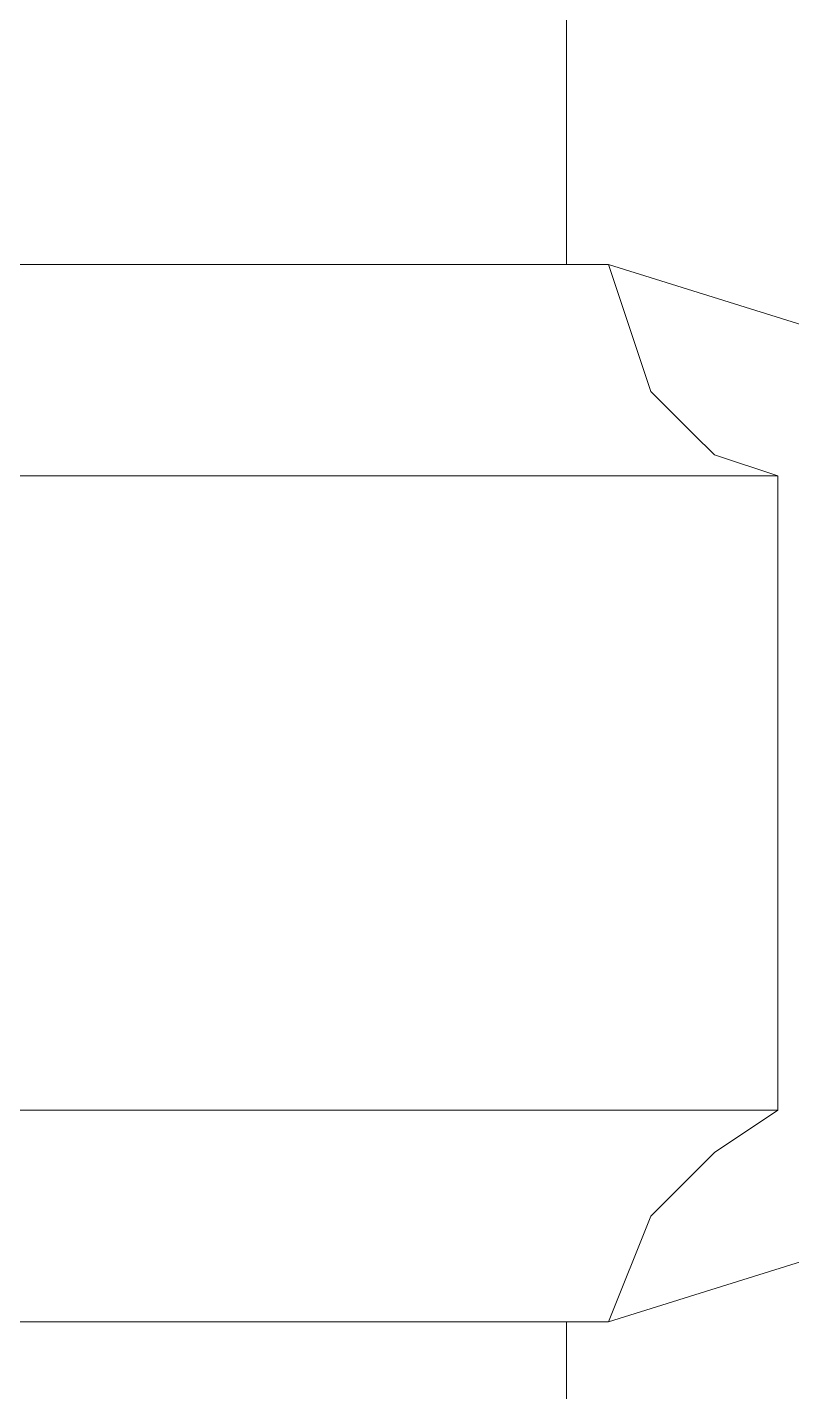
# Model space of a CAD drawing. Header units: millimetres. Extents: x 596 to 768, y 309 to 423.
# Drawn here: x 690.947 to 690.9788, y 404.0812 to 404.1379 of the extents above; entities that cross this region are included whole.
import ezdxf

# ---------------------------------------------------------------- set-up
doc = ezdxf.new("R2010")
doc.units = ezdxf.units.MM
doc.layers.add('1- 3', color=3, linetype='Continuous')

# ---------------------------------------------------------------- blocks, each defined once
blk = doc.blocks.new('CTOBOM')
at = {"color": 0, "lineweight": 20}
for points in [[(8.984158, -0.335241), (8.975357, -0.363405)], [(8.984158, -0.335241), (8.975357, -0.363405)], [(9.010562, -0.335241), (9.019363, -0.363405)], [(9.010562, -0.335241), (9.019363, -0.363405)], [(8.984158, -0.356364), (8.983278, -0.359004), (8.982398, -0.359884), (8.980638, -0.361644), (8.975357, -0.363405)], [(8.975357, -0.363405), (8.980638, -0.361644), (8.982398, -0.359884), (8.983278, -0.359004), (8.984158, -0.356364), (8.984158, -0.48838)], [(9.010562, -0.365165), (9.010562, -0.356364), (8.984158, -0.356364)], [(8.984158, -0.356364), (8.984158, -0.365165)], [(9.010562, -0.48838), (9.010562, -0.356364), (8.984158, -0.356364)], [(9.010562, -0.356364), (9.012322, -0.359004), (9.013202, -0.359884), (9.014962, -0.361644), (9.019363, -0.363405)], [(9.010562, -0.356364), (9.012322, -0.359004), (9.013202, -0.359884), (9.014962, -0.361644), (9.019363, -0.363405)], [(8.975357, -0.365165), (8.975357, -0.363405)], [(8.975357, -0.482219), (8.975357, -0.363405)], [(9.019363, -0.365165), (9.019363, -0.363405)], [(9.019363, -0.482219), (9.019363, -0.363405)], [(8.975357, -0.365165), (8.772932, -0.365165)], [(9.267554, -0.365165), (9.019363, -0.365165)], [(9.286916, -0.365165), (9.019363, -0.365165)]]:
    blk.add_lwpolyline(points, dxfattribs=at)

msp = doc.modelspace()

# ---------------------------------------------------------------- block references
at = {"layer": '1- 3', "rotation": 270}
msp.add_blockref('CTOBOM', (691.334551, 413.103426), dxfattribs=at)

doc.saveas('drawing.dxf')
